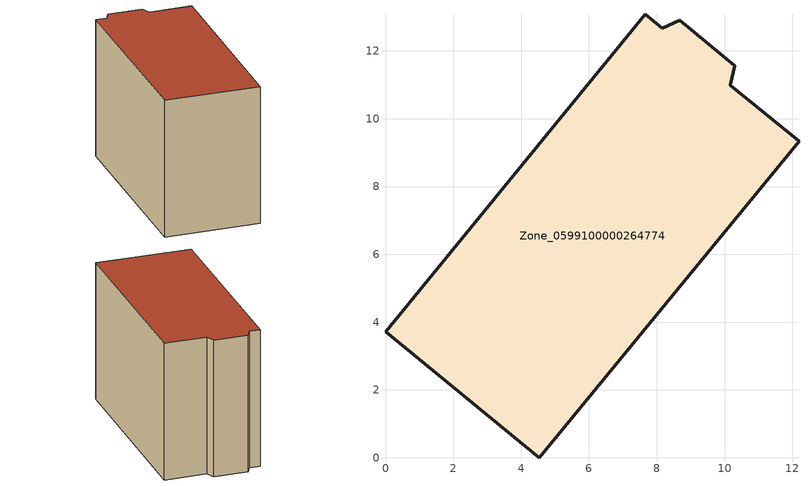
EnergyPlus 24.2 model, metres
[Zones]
Zone_0599100000264774
 floor ground (C_G): 4.54,0 0,3.72 7.66,13.08 8.16,12.67 8.69,12.9 10.3,11.56 10.17,10.99 12.2,9.33 z0
 wall outside (C_F): 10.17,10.99 10.3,11.56 8.69,12.9 8.16,12.67 7.66,13.08 0,3.72 4.54,0 12.2,9.33 10.17,10.99 z0:8.71
 roof outside (C_R): 4.54,0 12.2,9.33 10.17,10.99 10.3,11.56 8.69,12.9 8.16,12.67 7.66,13.08 0,3.72 z8.71
[BUILDING]
Pand.0599100000264774: North Axis=0; Terrain=City; Loads Convergence Tolerance Value=0.04; Temperature Convergence Tolerance Value=0.4; Solar Distribution=FullExterior; Maximum Number of Warmup Days=25; Minimum Number of Warmup Days=1
[Site:Location]
Rotterdam.The.Hague.AP_ZH_NLD Design_Conditions: Latitude=51.96; Longitude=4.45; Time Zone=1; Elevation=-4.5
[SITE:GROUNDTEMPERATURE:BUILDINGSURFACE]
18, 18, 18, 18, 18, 18, 18, 18, 18, 18, 18, 18
[MATERIAL] Thermal Absorptance=0.9; Solar Absorptance=0.7; Visible Absorptance=0.7
Name | Roughness | Thickness | Conductivity | Density | Specific Heat
G.TI.1946-1964 | MediumSmooth | 0.15 | 1 | 540 | 1210
F.TI.1946-1964 | Rough | 0.3 | 0.857143 | 1920 | 840
R.TI.1946-1964 | MediumRough | 0.2 | 0.277778 | 1500 | 1000
[CONSTRUCTION]
C_G: G.TI.1946-1964
C_F: F.TI.1946-1964
C_R: R.TI.1946-1964
[ZONE]
Zone_0599100000264774: Type=1; Multiplier=1; Ceiling Height=Autocalculate; Volume=Autocalculate; Floor Area=autocalculate; Part of Total Floor Area=Yes
[ZONEINFILTRATION:DESIGNFLOWRATE]
Infil_Zone_0599100000264774: Zone or ZoneList or Space or SpaceList=Zone_0599100000264774; Schedule=AlwaysOn; Design Flow Rate Calculation Method=Flow/Area; Flow Rate per Floor Area=0.003; Constant Term Coefficient=1; Temperature Term Coefficient=0; Velocity Term Coefficient=0; Velocity Squared Term Coefficient=0
[HVACTEMPLATE:ZONE:IDEALLOADSAIRSYSTEM]
Zone_0599100000264774: Maximum Heating Supply Air Temperature=50; Minimum Cooling Supply Air Temperature=13; Maximum Heating Supply Air Humidity Ratio=0.0156; Minimum Cooling Supply Air Humidity Ratio=0.0077; Heating Limit=NoLimit; Cooling Limit=NoLimit; Dehumidification Control Type=ConstantSensibleHeatRatio; Cooling Sensible Heat Ratio=0.7; Dehumidification Setpoint=60; Humidification Control Type=None; Humidification Setpoint=30; Outdoor Air Method=None; Outdoor Air Flow Rate per Person=0.00944; Outdoor Air Flow Rate per Zone Floor Area=0; Outdoor Air Flow Rate per Zone=0; Demand Controlled Ventilation Type=None; Outdoor Air Economizer Type=NoEconomizer; Heat Recovery Type=None; Sensible Heat Recovery Effectiveness=0.7; Latent Heat Recovery Effectiveness=0.65
[ZONECONTROL:THERMOSTAT]
ThermostatControl_Zone_0599100000264774: Zone or ZoneList=Zone_0599100000264774; Control Type Schedule=DualSetpointControlType; Control 1=Thermostat_Zone_0599100000264774; Temperature Difference Between Cutout And Setpoint=0
[THERMOSTATSETPOINT:DUALSETPOINT]
Thermostat_Zone_0599100000264774: Heating Setpoint Temperature Schedule=HeatingSetpoint_Zone_0599100000264774; Cooling Setpoint Temperature Schedule=CoolingSetpoint_Zone_0599100000264774
[SCHEDULE:COMPACT]
HeatingSetpoint_Zone_0599100000264774: Through: 12/31, For: AllDays, Until: 24:00, 21
CoolingSetpoint_Zone_0599100000264774: Through: 12/31, For: AllDays, Until: 24:00, 24
DualSetpointControlType: Through: 12/31, For: AllDays, Until: 24:00, 4
AlwaysOn: Through: 12/31, For: AllDays, Until: 24:00, 1
